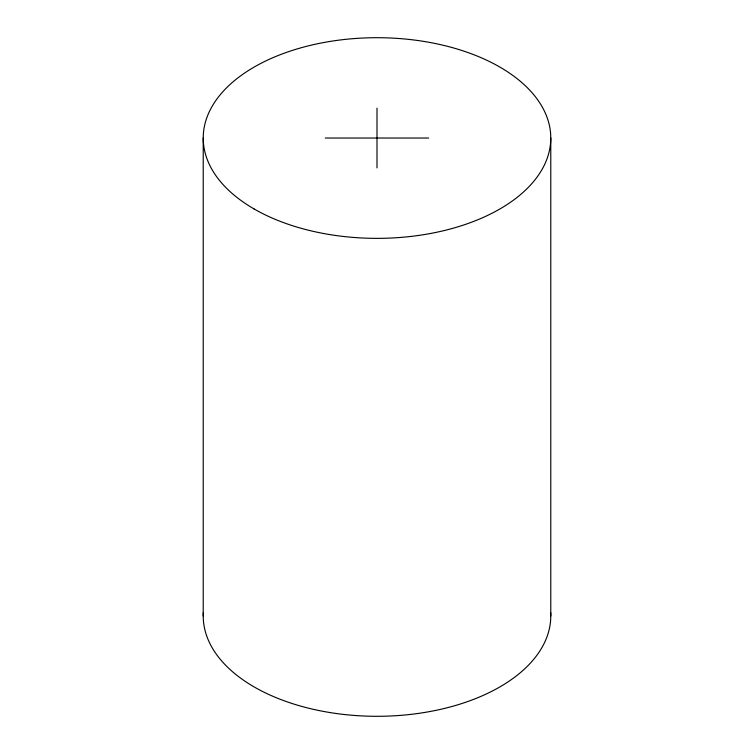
<?xml version="1.0" encoding="UTF-8"?>
<svg xmlns="http://www.w3.org/2000/svg" width="754" height="754" viewBox="0 0 754 754"><rect width="100%" height="100%" fill="white"/><g stroke="black" fill="none" stroke-linecap="round" stroke-linejoin="round"><path stroke-width="1.13" d="M325.266 138.029L428.734 138.029M550.778 138.029L550.778 615.971M377 108.161L377 167.897M203.222 138.029L203.222 615.971M550.674 612.568A173.778 100.329 0 0 1 377 716.3A173.778 100.329 0 0 1 203.326 612.568M254.117 208.971A173.778 100.329 0 0 0 544.859 163.995A173.778 100.329 0 0 0 332.024 41.121A173.778 100.329 0 0 0 254.117 208.971"/></g></svg>
